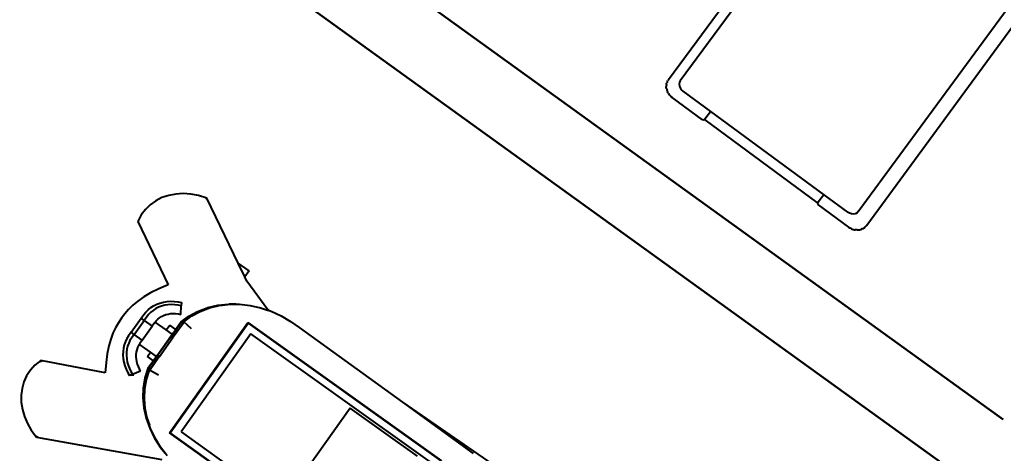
# Model space of a CAD drawing. Header units: metres. Extents: x 141303 to 146299, y 125960 to 127091.
# Drawn here: x 146020.413 to 146023.177, y 126151.099 to 126152.316 of the extents above; entities that cross this region are included whole.
import ezdxf

# ---------------------------------------------------------------- set-up
doc = ezdxf.new("R2010")
doc.units = ezdxf.units.M
doc.header["$MEASUREMENT"] = 0
for name, color, linetype in [('DIMENSION', 50, 'Continuous'), ('Edges', 7, 'Continuous'), ('FURNITURE', 6, 'Continuous')]:
    doc.layers.add(name, color=color, linetype=linetype)
doc.layers.add('NVMI_WALL', color=7, linetype='Continuous', lineweight=30)
doc.styles.get("Standard").update_dxf_attribs({"font": 'arial.ttf'})
doc.dimstyles.get("Standard").update_dxf_attribs({"dimtxt": 0.18, "dimasz": 0.18, "dimexe": 0.18, "dimexo": 0.0625, "dimgap": 0.09, "dimtad": 0, "dimtih": 1, "dimtoh": 1, "dimdec": 4, "dimzin": 0, "dimdsep": 46, "dimtxsty": 'Standard', "dimcen": 0.09, "dimadec": 0, "dimazin": 0, "dimtfac": 1, "dimtdec": 4, "dimtofl": 0, "dimtmove": 0, "dimatfit": 3, "dimfxl": 1, "dimtolj": 1, "dimtzin": 0, "dimarcsym": 0})

# ---------------------------------------------------------------- blocks, each defined once
blk = doc.blocks.new('X-ray Table pl')
at = {"layer": 'Edges'}
for p, q in [((691.8, 665.9), (693.1, 667.3)), ((693.1, 667.3), (694.4, 668.6)), ((694.4, 668.6), (695.8, 669.8)), ((695.8, 669.8), (697.3, 670.9)), ((698.8, 671.9), (697.3, 670.9)), ((700.3, 672.9), (698.8, 671.9)), ((701.9, 673.8), (700.3, 672.9)), ((701.9, 673.8), (703.5, 674.6)), ((703.5, 674.6), (705.2, 675.3)), ((705.2, 675.3), (706.9, 675.9)), ((708.6, 676.4), (706.9, 675.9)), ((710.3, 676.8), (708.6, 676.4)), ((710.3, 676.8), (712.1, 677.2)), ((712.1, 677.2), (713.9, 677.4)), ((715.6, 677.5), (713.9, 677.4)), ((717.4, 677.6), (715.6, 677.5)), ((717.4, 677.6), (1529.5, 677.6)), ((681.4, 641.7), (681.2, 639.8)), ((681.2, 637.8), (681.2, 639.8)), ((681.6, 643.6), (681.4, 641.7)), ((681.9, 645.6), (681.6, 643.6)), ((682.3, 647.5), (681.9, 645.6)), ((682.3, 647.5), (682.7, 649.4)), ((682.7, 649.4), (683.3, 651.2)), ((683.9, 653), (683.3, 651.2)), ((684.7, 654.8), (683.9, 653)), ((684.7, 654.8), (685.5, 656.6)), ((685.5, 656.6), (686.3, 658.3)), ((687.3, 659.9), (686.3, 658.3)), ((688.3, 661.5), (687.3, 659.9)), ((689.4, 663), (688.3, 661.5)), ((690.6, 664.5), (689.4, 663)), ((691.8, 665.9), (690.6, 664.5)), ((720.8, 640.4), (717.5, 635.4)), ((725, 644.3), (720.8, 640.4)), ((730, 646.7), (725, 644.3)), ((735.3, 647.5), (730, 646.7)), ((1536.6, 647.5), (735.3, 647.5)), ((681.2, 526.9), (681.2, 637.8)), ((715.5, 629.5), (714.8, 623.2)), ((714.8, 623.2), (714.8, 522.4)), ((717.5, 635.4), (715.5, 629.5)), ((681.3, 525.8), (681.2, 526.9)), ((681.7, 524.7), (681.3, 525.8)), ((682.4, 523.8), (681.7, 524.7)), ((683.2, 523.1), (682.4, 523.8)), ((684.2, 522.6), (683.2, 523.1)), ((685.3, 522.4), (684.2, 522.6)), ((687.3, 522.4), (685.3, 522.4)), ((686.3, 522.1), (685.9, 521.8)), ((686.8, 522.4), (686.3, 522.1)), ((687.3, 522.4), (686.8, 522.4)), ((687.3, 522.4), (714.8, 522.4)), ((714.8, 522.4), (714.8, 107.7)), ((685.6, 521.3), (685.3, 520.8)), ((685.3, 520.8), (685.3, 520.2)), ((685.3, 110), (685.3, 520.2)), ((685.9, 521.8), (685.6, 521.3)), ((681.3, 104.4), (681.2, 103.2)), ((681.2, 103.2), (681.2, -7.6)), ((681.7, 105.5), (681.3, 104.4)), ((682.4, 106.4), (681.7, 105.5)), ((683.2, 107.1), (682.4, 106.4)), ((684.2, 107.6), (683.2, 107.1)), ((685.3, 107.7), (684.2, 107.6)), ((685.3, 110), (685.3, 109.4)), ((685.6, 108.8), (685.3, 109.4)), ((687.3, 107.7), (685.3, 107.7)), ((685.6, 108.8), (685.9, 108.4)), ((685.9, 108.4), (686.3, 108)), ((686.3, 108), (686.8, 107.8)), ((686.8, 107.8), (687.3, 107.7)), ((714.8, 107.7), (687.3, 107.7)), ((714.8, 107.7), (714.8, 20.8)), ((715.5, 14.5), (714.8, 20.8)), ((717.5, 8.6), (715.5, 14.5)), ((720.8, 3.6), (717.5, 8.6)), ((725, -0.3), (720.8, 3.6)), ((681.2, -7.6), (681.2, -9.6)), ((681.2, -9.6), (681.4, -11.5)), ((681.6, -13.5), (681.4, -11.5)), ((681.9, -15.4), (681.6, -13.5)), ((682.3, -17.3), (681.9, -15.4)), ((682.3, -17.3), (682.7, -19.2)), ((682.7, -19.2), (683.3, -21)), ((683.3, -21), (683.9, -22.9)), ((683.9, -22.9), (684.7, -24.6)), ((684.7, -24.6), (685.5, -26.4)), ((685.5, -26.4), (686.3, -28.1)), ((687.3, -29.7), (686.3, -28.1)), ((730, -2.7), (725, -0.3)), ((735.3, -3.5), (730, -2.7)), ((735.3, -3.5), (2618.9, -3.5)), ((688.3, -31.3), (687.3, -29.7)), ((689.4, -32.9), (688.3, -31.3)), ((689.4, -32.9), (690.6, -34.4)), ((690.6, -34.4), (691.8, -35.8)), ((691.8, -35.8), (693.1, -37.1)), ((693.1, -37.1), (694.4, -38.4)), ((694.4, -38.4), (695.8, -39.6)), ((695.8, -39.6), (697.3, -40.7)), ((697.3, -40.7), (698.8, -41.8)), ((700.3, -42.7), (698.8, -41.8)), ((701.9, -43.6), (700.3, -42.7)), ((701.9, -43.6), (703.5, -44.4)), ((703.5, -44.4), (705.2, -45.1)), ((705.2, -45.1), (706.9, -45.7)), ((706.9, -45.7), (708.6, -46.2)), ((708.6, -46.2), (710.3, -46.7)), ((710.3, -46.7), (712.1, -47)), ((712.1, -47), (713.9, -47.2)), ((715.6, -47.4), (713.9, -47.2)), ((717.4, -47.4), (715.6, -47.4)), ((717.4, -47.4), (2644.9, -47.4))]:
    blk.add_line(p, q, dxfattribs=at)
blk = doc.blocks.new('ultrasound machine pl')
at = {"layer": 'Edges'}
for p, q in [((137.51, 178), (136.48, 177.63)), ((138.57, 178.21), (137.51, 178)), ((139.65, 178.24), (138.57, 178.21)), ((140.71, 178.12), (139.65, 178.24)), ((141.89, 177.78), (140.71, 178.12)), ((141.75, 177.56), (141.89, 177.78)), ((146.34, 168.16), (141.89, 177.78)), ((169.25, 178.07), (163.78, 168.12)), ((170.45, 178.22), (169.25, 178.07)), ((169.36, 177.85), (169.25, 178.07)), ((171.54, 178.18), (170.45, 178.22)), ((172.61, 177.98), (171.54, 178.18)), ((173.64, 177.62), (172.61, 177.98)), ((134.59, 176.43), (133.76, 175.62)), ((135.51, 177.11), (134.59, 176.43)), ((136.48, 177.63), (135.51, 177.11)), ((174.64, 177.1), (173.64, 177.62)), ((175.56, 176.43), (174.64, 177.1)), ((176.41, 175.62), (175.56, 176.43)), ((133.02, 174.69), (132.39, 173.65)), ((133.76, 175.62), (133.02, 174.69)), ((177.16, 174.69), (176.41, 175.62)), ((177.81, 173.64), (177.16, 174.69)), ((132.39, 173.65), (131.88, 172.52)), ((178.34, 172.51), (177.81, 173.64)), ((131.88, 172.52), (131.45, 171.16)), ((178.78, 171.15), (178.33, 172.51)), ((178.79, 171.15), (178.33, 172.51)), ((178.79, 171.15), (178.34, 172.51)), ((131.68, 171.18), (131.45, 171.16)), ((131.45, 171.16), (140.24, 152.59)), ((173.19, 160.97), (178.79, 171.15)), ((178.58, 171.18), (178.79, 171.15)), ((178.79, 171.15), (178.78, 171.15)), ((178.79, 171.15), (178.79, 171.15)), ((151.79, 168.29), (151.28, 168.09)), ((152.32, 168.44), (151.79, 168.29)), ((152.85, 168.53), (152.32, 168.44)), ((153.35, 168.56), (152.85, 168.53)), ((154.09, 168.56), (153.35, 168.56)), ((154.09, 168.56), (156.85, 168.56)), ((154.09, 167.96), (154.09, 168.56)), ((156.85, 168.56), (157.6, 168.56)), ((156.85, 167.96), (156.85, 168.56)), ((157.6, 168.56), (158.09, 168.53)), ((158.09, 168.53), (158.63, 168.44)), ((158.63, 168.44), (159.15, 168.29)), ((159.15, 168.29), (159.66, 168.09)), ((149.47, 166.71), (149.09, 166.25)), ((149.88, 167.13), (149.47, 166.71)), ((150.32, 167.5), (149.88, 167.13)), ((150.59, 166.99), (150.19, 166.66)), ((150.79, 167.82), (150.32, 167.5)), ((151.02, 167.29), (150.59, 166.99)), ((151.28, 168.09), (150.79, 167.82)), ((151.47, 167.53), (151.02, 167.29)), ((151.93, 167.72), (151.47, 167.53)), ((152.41, 167.85), (151.93, 167.72)), ((152.9, 167.94), (152.41, 167.85)), ((153.36, 167.96), (152.9, 167.94)), ((154.09, 167.96), (153.36, 167.96)), ((154.09, 166.36), (154.09, 167.96)), ((154.09, 167.96), (156.85, 167.96)), ((156.85, 167.96), (156.85, 166.36)), ((157.58, 167.96), (156.85, 167.96)), ((158.04, 167.94), (157.58, 167.96)), ((158.53, 167.85), (158.04, 167.94)), ((159.01, 167.72), (158.53, 167.85)), ((159.48, 167.53), (159.01, 167.72)), ((159.92, 167.29), (159.48, 167.53)), ((159.66, 168.09), (160.15, 167.82)), ((160.35, 166.99), (159.92, 167.29)), ((160.15, 167.82), (160.62, 167.5)), ((160.76, 166.66), (160.35, 166.99)), ((160.62, 167.5), (161.06, 167.13)), ((161.06, 167.13), (161.47, 166.71)), ((161.47, 166.71), (161.85, 166.25)), ((148.46, 165.21), (148.24, 164.73)), ((148.76, 165.75), (148.46, 165.21)), ((149.09, 166.25), (148.76, 165.75)), ((149.16, 165.4), (148.89, 164.9)), ((149.47, 165.85), (149.16, 165.4)), ((149.81, 166.28), (149.47, 165.85)), ((150.19, 166.66), (149.81, 166.28)), ((150.73, 165.11), (150.47, 164.79)), ((151.01, 165.39), (150.73, 165.11)), ((151.31, 165.64), (151.01, 165.39)), ((151.62, 165.86), (151.31, 165.64)), ((151.96, 166.04), (151.62, 165.86)), ((152.31, 166.18), (151.96, 166.04)), ((152.66, 166.28), (152.31, 166.18)), ((153.03, 166.34), (152.66, 166.28)), ((153.28, 166.36), (153.03, 166.34)), ((153.39, 166.36), (153.28, 166.36)), ((153.28, 164.16), (153.28, 166.36)), ((154.09, 166.36), (153.39, 166.36)), ((154.09, 166.36), (156.85, 166.36)), ((157.55, 166.36), (156.85, 166.36)), ((157.55, 166.36), (157.66, 166.36)), ((157.66, 166.36), (157.92, 166.34)), ((157.66, 164.16), (157.66, 166.36)), ((157.92, 166.34), (158.28, 166.28)), ((158.28, 166.28), (158.64, 166.18)), ((158.64, 166.18), (158.98, 166.04)), ((158.98, 166.04), (159.32, 165.86)), ((159.32, 165.86), (159.64, 165.64)), ((159.64, 165.64), (159.94, 165.39)), ((159.94, 165.39), (160.22, 165.11)), ((160.22, 165.11), (160.47, 164.79)), ((161.13, 166.28), (160.76, 166.66)), ((161.47, 165.85), (161.13, 166.28)), ((161.78, 165.4), (161.47, 165.85)), ((162.05, 164.9), (161.78, 165.4)), ((161.85, 166.25), (162.19, 165.75)), ((162.19, 165.75), (162.49, 165.21)), ((162.49, 165.21), (162.7, 164.73)), ((148.69, 164.45), (148.24, 164.73)), ((148.36, 164.66), (148.72, 164.23)), ((148.89, 164.9), (148.69, 164.45)), ((148.69, 164.45), (149.87, 163.7)), ((150.04, 164.08), (149.87, 163.7)), ((150.24, 164.45), (150.04, 164.08)), ((150.47, 164.79), (150.24, 164.45)), ((152.44, 162.96), (152.44, 164.16)), ((152.44, 164.16), (153.28, 164.16)), ((153.28, 162.96), (153.28, 164.16)), ((157.66, 164.16), (158.63, 164.16)), ((157.66, 162.96), (157.66, 164.16)), ((158.63, 162.96), (158.63, 164.16)), ((160.47, 164.79), (160.7, 164.45)), ((160.7, 164.45), (160.9, 164.08)), ((160.9, 164.08), (161.08, 163.7)), ((161.08, 163.7), (162.26, 164.45)), ((162.26, 164.45), (162.05, 164.9)), ((162.7, 164.73), (162.26, 164.45)), ((147.92, 161.45), (149.31, 162.11)), ((149.36, 162.49), (147.93, 161.79)), ((149.48, 162.41), (148.04, 161.72)), ((149.31, 162.11), (150.83, 162.59)), ((150.86, 162.96), (149.36, 162.49)), ((150.97, 162.89), (149.48, 162.41)), ((150.83, 162.59), (150.85, 162.59)), ((151.01, 160.93), (150.83, 162.59)), ((150.85, 162.59), (150.86, 162.96)), ((150.85, 162.58), (150.85, 162.59)), ((150.85, 162.59), (150.97, 162.59)), ((152.44, 162.96), (150.86, 162.96)), ((153.45, 162.89), (150.97, 162.89)), ((150.97, 162.59), (150.97, 162.89)), ((150.97, 162.58), (150.97, 162.59)), ((150.97, 162.59), (153.45, 162.59)), ((153.28, 162.96), (152.44, 162.96)), ((153.45, 162.96), (153.28, 162.96)), ((153.45, 162.96), (153.45, 162.89)), ((153.45, 162.96), (157.29, 162.96)), ((153.56, 162.89), (153.45, 162.89)), ((153.45, 162.89), (153.45, 162.59)), ((153.45, 162.59), (153.45, 162.58)), ((153.45, 162.59), (153.56, 162.59)), ((157.29, 162.89), (153.56, 162.89)), ((153.56, 162.89), (153.56, 162.59)), ((153.56, 162.59), (153.56, 162.58)), ((153.56, 162.59), (157.29, 162.59)), ((157.29, 162.96), (157.29, 162.89)), ((157.29, 162.96), (157.66, 162.96)), ((157.41, 162.89), (157.29, 162.89)), ((157.29, 162.89), (157.29, 162.59)), ((157.29, 162.59), (157.29, 162.58)), ((157.29, 162.59), (157.41, 162.59)), ((160.14, 162.89), (157.41, 162.89)), ((157.41, 162.89), (157.41, 162.59)), ((157.41, 162.59), (157.41, 162.58)), ((157.41, 162.59), (160.14, 162.59)), ((157.66, 162.96), (158.63, 162.96)), ((160.14, 162.96), (158.63, 162.96)), ((160.14, 162.96), (161.63, 162.47)), ((160.14, 162.89), (160.14, 162.96)), ((160.25, 162.89), (160.14, 162.89)), ((160.14, 162.59), (160.14, 162.89)), ((160.14, 162.58), (160.14, 162.59)), ((160.14, 162.59), (160.25, 162.59)), ((160.2, 160.93), (160.39, 162.59)), ((160.25, 162.89), (161.74, 162.4)), ((160.25, 162.59), (160.25, 162.89)), ((160.25, 162.58), (160.25, 162.59)), ((160.25, 162.59), (160.39, 162.59)), ((160.39, 162.59), (161.91, 162.1)), ((161.63, 162.47), (163.05, 161.77)), ((161.74, 162.4), (163.16, 161.7)), ((161.91, 162.1), (163.3, 161.42)), ((146.58, 160.9), (145.33, 159.81)), ((145.37, 159.56), (146.6, 160.59)), ((146.69, 160.82), (145.44, 159.73)), ((147.93, 161.79), (146.58, 160.9)), ((146.6, 160.59), (147.92, 161.45)), ((148.04, 161.72), (146.69, 160.82)), ((163.05, 161.77), (163.16, 161.7)), ((163.16, 161.7), (163.17, 161.69)), ((163.17, 161.69), (164.4, 160.86)), ((163.3, 161.42), (164.61, 160.55)), ((164.4, 160.86), (165.64, 159.76)), ((164.4, 160.86), (164.51, 160.78)), ((164.51, 160.78), (165.76, 159.68)), ((164.61, 160.55), (165.83, 159.5)), ((172, 158.8), (173.19, 160.97)), ((173.19, 158.8), (173.19, 160.97)), ((145.33, 159.81), (144.2, 158.55)), ((144.26, 158.35), (145.37, 159.56)), ((145.44, 159.73), (144.32, 158.47)), ((165.64, 159.76), (166.76, 158.48)), ((165.76, 159.68), (166.88, 158.41)), ((165.83, 159.5), (166.78, 158.45)), ((171.64, 158.15), (172, 158.8)), ((173.19, 158.8), (172, 158.8)), ((144.2, 158.55), (143.21, 157.13)), ((143.27, 156.99), (144.26, 158.35)), ((144.32, 158.47), (143.62, 157.46)), ((166.76, 158.48), (166.78, 158.45)), ((166.78, 158.45), (166.93, 158.29)), ((166.88, 158.41), (167.57, 157.4)), ((167.57, 157.4), (166.93, 158.29)), ((167.57, 157.4), (167.91, 156.92)), ((169.83, 152.72), (171.64, 158.15)), ((142.38, 155.57), (141.71, 153.91)), ((143.21, 157.13), (142.38, 155.57)), ((142.43, 155.51), (143.27, 156.99)), ((167.91, 156.92), (168.74, 155.43)), ((141.74, 153.91), (142.43, 155.51)), ((144.49, 115.72), (144.49, 154.11)), ((144.49, 154.11), (166.29, 154.11)), ((144.56, 154.02), (144.49, 154.11)), ((144.56, 115.82), (144.56, 154.02)), ((144.56, 154.02), (166.22, 154.02)), ((166.22, 154.02), (166.29, 154.11)), ((166.22, 154.02), (166.22, 115.82)), ((166.29, 154.11), (166.29, 115.72)), ((168.74, 155.43), (169.42, 153.83)), ((141.22, 152.23), (141.39, 152.79)), ((141.71, 153.91), (141.39, 152.79)), ((141.39, 152.79), (141.74, 153.91)), ((145.68, 152.68), (145.68, 117.15)), ((165.1, 152.68), (145.68, 152.68)), ((165.1, 117.15), (165.1, 152.68)), ((169.42, 153.83), (169.76, 152.72)), ((169.76, 152.72), (169.84, 152.46)), ((169.83, 152.72), (169.76, 152.72)), ((169.84, 152.46), (169.83, 152.72)), ((169.84, 152.46), (169.94, 152.14)), ((169.94, 152.14), (170.28, 150.39)), ((170.28, 150.39), (170.45, 148.61)), ((170.45, 148.61), (170.44, 146.89)), ((170.44, 146.89), (170.3, 126.35)), ((164.62, 132.65), (146.99, 132.65)), ((164.62, 119.33), (164.62, 132.65)), ((170.3, 126.35), (170.21, 112.26)), ((170.3, 126.35), (170.72, 102.82))]:
    blk.add_line(p, q, dxfattribs=at)
blk.add_lwpolyline([(163.78, 168.12), (162.36, 168.98), (161.07, 169.67), (159.9, 170.19), (158.81, 170.58), (157.8, 170.85), (156.85, 171.02), (155.93, 171.11), (155.04, 171.14), (154.14, 171.11), (153.22, 171.02), (152.27, 170.86), (151.26, 170.59), (150.19, 170.2), (149.02, 169.68), (147.74, 169), (146.34, 168.16)], dxfattribs=at)
blk = doc.blocks.new('*D335')
at = {"layer": 'Defpoints', "color": 0, "transparency": 16777216}
for p in [(146035.3857, 126167.7902), (146037.354, 126166.3715), (146018.4272, 126144.2621)]:
    blk.add_point(p, dxfattribs=at)
at = {"layer": 'DIMENSION', "color": 0, "lineweight": -2, "transparency": 16777216}
for p, q in [((146035.4364, 126167.7537), (146037.5, 126166.2663)), ((146037.2487, 126166.2255), (146029.0058, 126154.7894)), ((146020.5007, 126142.9895), (146028.7436, 126154.4256)), ((146018.4779, 126144.2256), (146020.5415, 126142.7382))]:
    blk.add_line(p, q, dxfattribs=at)
at = {"layer": 'DIMENSION', "color": 0, "transparency": 16777216}
for points in [[(146037.2244, 126166.243), (146037.2731, 126166.208), (146037.354, 126166.3715)], [(146020.4764, 126143.007), (146020.5251, 126142.9719), (146020.3955, 126142.8434)]]:
    blk.add_solid(points, dxfattribs=at)
at = {"layer": 'DIMENSION', "color": 0, "transparency": 16777216, "insert": (146028.8747, 126154.6075), "char_height": 0.18, "attachment_point": 5}
blk.add_mtext('\\A1;29.0028', dxfattribs=at)

msp = doc.modelspace()

# ---------------------------------------------------------------- linework, layer by layer
at = {"layer": 'NVMI_WALL'}
for p, q in [((146023.17663, 126151.19344), (146019.12045, 126154.11703)), ((146023.05969, 126151.03119), (146019.00351, 126153.95479))]:
    msp.add_line(p, q, dxfattribs=at)

# ---------------------------------------------------------------- block references
at = {"layer": 'FURNITURE'}
for name, p, xscale, yscale, zscale, rotation in [('X-ray Table pl', (146022.35169, 126151.21452), 0.000953198610244418, 0.000953198610244418, 0.000953198610244418, 53.71713307338759), ('ultrasound machine pl', (146021.55792, 126147.5499), 0.01741392623643738, 0.01741392623643738, 0.01741392623643738, 54.51050912069492)]:
    msp.add_blockref(name, p, dxfattribs=dict(at, xscale=xscale, yscale=yscale, zscale=zscale, rotation=rotation))

# ---------------------------------------------------------------- dimensions: what is measured, and where the dimension line sits
at = {"layer": 'DIMENSION'}
dim = msp.add_aligned_dim(p1=(146018.42724, 126144.26211), p2=(146035.38572, 126167.7902), distance=-2.42625, dimstyle='Standard', dxfattribs=at)
dim.commit()
dim.dimension.update_dxf_attribs({"geometry": '*D335', "text_midpoint": (146028.87474, 126154.60748)})

doc.saveas('drawing.dxf')
